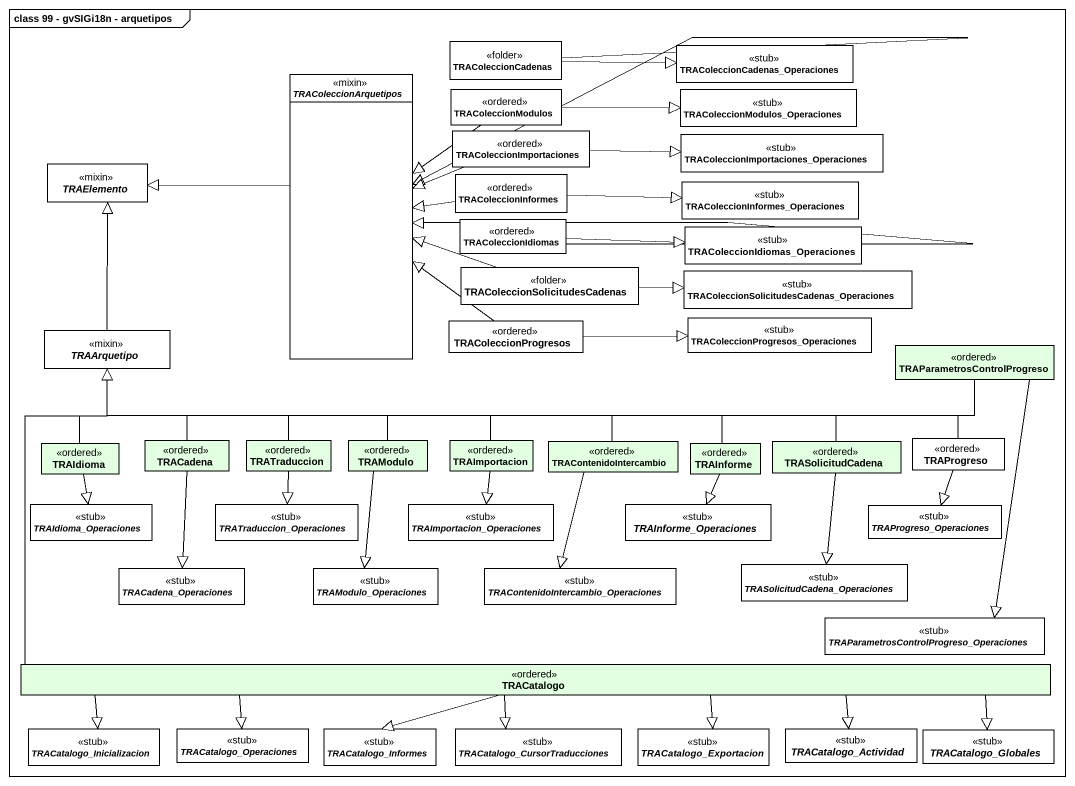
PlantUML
@startuml
mainframe class 99 - gvSIGi18n - arquetipos
hide circle
hide empty members
class TRAColeccionCadenas <<folder>> #FFFFFF
class "TRAColeccionCadenas_Operaciones" as TRAColeccionCadenas_2 <<stub>> #FFFFFF
abstract class TRAColeccionArquetipos <<mixin>>
class TRAColeccionModulos <<ordered>>
class "TRAColeccionModulos_Operaciones" as TRAColeccionModulos_2 <<stub>> #FFFFFF
class TRAColeccionImportaciones <<ordered>> #FFFFFF
abstract class TRAElemento <<mixin>>
class TRAColeccionInformes <<ordered>> #FFFFFF
class "TRAColeccionImportaciones_Operaciones" as TRAColeccionImportaciones_2 <<stub>> #FFFFFF
class "TRAColeccionInformes_Operaciones" as TRAColeccionInformes_2 <<stub>> #FFFFFF
class TRAColeccionIdiomas <<ordered>> #FFFFFF
class "TRAColeccionIdiomas_Operaciones" as TRAColeccionIdiomas_2 <<stub>> #FFFFFF
class "TRAColeccionSolicitudesCadenas" as TRAColeccionSolicitudesCaden <<folder>> #FFFFFF
class "TRAColeccionSolicitudesCadenas_Operaciones" as TRAColeccionSolicitudesCaden_2 <<stub>> #FFFFFF
abstract class TRAArquetipo <<mixin>>
class TRAColeccionProgresos <<ordered>>
class "TRAColeccionProgresos_Operaciones" as TRAColeccionProgresos_2 <<stub>>
class TRAParametrosControlProgreso <<ordered>> #E2FFE2
class TRAIdioma <<ordered>> #E2FFE2
class TRACadena <<ordered>> #E2FFE2
class TRATraduccion <<ordered>> #E2FFE2
class TRAModulo <<ordered>> #E2FFE2
class TRAImportacion <<ordered>> #E2FFE2
class TRAContenidoIntercambio <<ordered>> #E2FFE2
class TRAInforme <<ordered>> #E2FFE2
class TRASolicitudCadena <<ordered>> #E2FFE2
class TRAProgreso <<ordered>>
abstract class TRAIdioma_Operaciones <<stub>>
abstract class TRATraduccion_Operaciones <<stub>>
abstract class TRAImportacion_Operaciones <<stub>>
abstract class TRAInforme_Operaciones <<stub>>
abstract class TRAProgreso_Operaciones <<stub>>
abstract class TRACadena_Operaciones <<stub>>
abstract class TRAModulo_Operaciones <<stub>>
abstract class "TRAContenidoIntercambio_Operaciones" as TRAContenidoIntercambio_2 <<stub>>
abstract class "TRASolicitudCadena_Operaciones" as TRASolicitudCadena_2 <<stub>>
abstract class "TRAParametrosControlProgreso_Operaciones" as TRAParametrosControlProgreso_2 <<stub>>
class TRACatalogo <<ordered>> #E2FFE2
abstract class TRACatalogo_Inicializacion <<stub>>
abstract class TRACatalogo_Operaciones <<stub>>
abstract class TRACatalogo_Informes <<stub>>
abstract class "TRACatalogo_CursorTraducciones" as TRACatalogo_2 <<stub>>
abstract class TRACatalogo_Exportacion <<stub>>
abstract class TRACatalogo_Actividad <<stub>>
abstract class TRACatalogo_Globales <<stub>>
TRAColeccionCadenas -right-|> TRAColeccionCadenas_2
TRAColeccionCadenas --|> TRAColeccionArquetipos
TRAColeccionArquetipos -left-|> TRAElemento
TRAColeccionModulos --|> TRAColeccionArquetipos
TRAColeccionModulos -right-|> TRAColeccionModulos_2
TRAColeccionImportaciones -left-|> TRAColeccionArquetipos
TRAColeccionImportaciones -right-|> TRAColeccionImportaciones_2
TRAColeccionInformes -left-|> TRAColeccionArquetipos
TRAColeccionInformes -right-|> TRAColeccionInformes_2
TRAColeccionIdiomas -left-|> TRAColeccionArquetipos
TRAColeccionIdiomas -right-|> TRAColeccionIdiomas_2
TRAColeccionSolicitudesCaden -left-|> TRAColeccionArquetipos
TRAColeccionSolicitudesCaden -right-|> TRAColeccionSolicitudesCaden_2
TRAArquetipo -up-|> TRAElemento
TRAColeccionProgresos -up-|> TRAColeccionArquetipos
TRAColeccionProgresos -right-|> TRAColeccionProgresos_2
TRAParametrosControlProgreso -left-|> TRAArquetipo
TRAParametrosControlProgreso --|> TRAParametrosControlProgreso_2
TRAIdioma -up-|> TRAArquetipo
TRAIdioma --|> TRAIdioma_Operaciones
TRACadena -up-|> TRAArquetipo
TRACadena --|> TRACadena_Operaciones
TRATraduccion -left-|> TRAArquetipo
TRATraduccion --|> TRATraduccion_Operaciones
TRAModulo -left-|> TRAArquetipo
TRAModulo --|> TRAModulo_Operaciones
TRAImportacion -left-|> TRAArquetipo
TRAImportacion --|> TRAImportacion_Operaciones
TRAContenidoIntercambio -left-|> TRAArquetipo
TRAContenidoIntercambio --|> TRAContenidoIntercambio_2
TRAInforme -left-|> TRAArquetipo
TRAInforme --|> TRAInforme_Operaciones
TRASolicitudCadena -left-|> TRAArquetipo
TRASolicitudCadena --|> TRASolicitudCadena_2
TRAProgreso -left-|> TRAArquetipo
TRAProgreso --|> TRAProgreso_Operaciones
TRACatalogo -up-|> TRAArquetipo
TRACatalogo -left-|> TRACatalogo_Inicializacion
TRACatalogo -left-|> TRACatalogo_Operaciones
TRACatalogo -left-|> TRACatalogo_Informes
TRACatalogo --|> TRACatalogo_2
TRACatalogo -right-|> TRACatalogo_Exportacion
TRACatalogo -right-|> TRACatalogo_Actividad
TRACatalogo -right-|> TRACatalogo_Globales
@enduml
